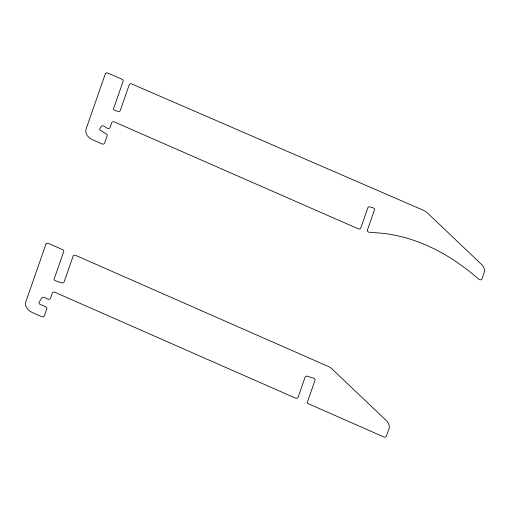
<?xml version="1.0" encoding="UTF-8"?>
<svg xmlns="http://www.w3.org/2000/svg" width="510" height="510" viewBox="0 0 510 510"><rect width="100%" height="100%" fill="white"/><g stroke="black" fill="none" stroke-linecap="round" stroke-linejoin="round"><path stroke-width="0.76" d="M45.951 244.099L25.844 301.761A11.551 8.447 15.4 0 0 32.474 312.611L41.731 316.678A1.925 1.409 15.4 0 0 44.3 316.022L46.869 308.652A1.925 1.409 15.4 0 0 45.76 306.841L40.118 304.368A1.925 1.409 15.4 0 1 39.104 302.366L41.731 297.936A1.925 1.409 15.4 0 1 44.211 297.47L47.87 299.077A1.925 1.409 15.4 0 0 50.433 298.426L52.339 292.963A1.925 1.409 15.4 0 1 54.908 292.306L295.469 398.093A1.925 1.409 15.4 0 0 298.038 397.437L305.159 377.024A1.925 1.409 15.4 0 1 307.453 376.272L313.701 378.229A1.925 1.409 15.4 0 1 315.072 380.141L307.434 402.033A1.925 1.409 15.4 0 0 308.537 403.837L383.781 436.93A1.925 1.409 15.4 0 0 386.344 436.273L388.951 428.808A11.551 8.447 15.4 0 0 386.325 420.584L332.099 369.01A11.551 8.447 15.4 0 0 328.102 366.39L75.722 255.408A1.925 1.409 15.4 0 0 73.153 256.058L64.088 282.055A1.925 1.409 15.4 0 1 61.786 282.808L55.545 280.844A1.925 1.409 15.4 0 1 54.175 278.938L63.756 251.468A1.925 1.409 15.4 0 0 62.653 249.658L48.52 243.442A1.925 1.409 15.4 0 0 45.951 244.099M105.372 73.727L86.094 128.998A11.551 8.447 15.4 0 0 92.724 139.848L101.981 143.909A1.925 1.409 15.4 0 0 104.55 143.259L107.189 135.685A1.925 1.409 15.4 0 0 106.392 134.041L100.495 130.375A1.925 1.409 15.4 0 1 99.845 128.456L101.356 126.372A1.925 1.409 15.4 0 1 104.142 126.187L107.055 128.112A1.925 1.409 15.4 0 0 109.988 127.653L111.754 122.585A1.925 1.409 15.4 0 1 114.323 121.935L358.192 228.767A1.925 1.409 15.4 0 0 360.755 228.11L367.876 207.691A1.925 1.409 15.4 0 1 370.177 206.939L373.116 207.857A1.925 1.409 15.4 0 1 374.487 209.769L367.353 230.214A1.925 1.409 15.4 0 0 369.418 232.241L383.788 233.382A112.168 82.034 15.4 0 1 404.972 237.628C432.518 245.208 457.419 260.489 478.775 279.231A1.925 1.409 15.4 0 0 480.618 279.824A1.925 1.409 15.4 0 0 481.95 278.957L484.156 272.64A11.551 8.447 15.4 0 0 481.529 264.416L427.316 212.848A11.551 8.447 15.4 0 0 423.294 210.216L131.829 83.991A1.925 1.409 15.4 0 0 129.266 84.647L120.201 110.644A1.925 1.409 15.4 0 1 117.899 111.397L114.96 110.472A1.925 1.409 15.4 0 1 113.59 108.566L123.171 81.096A1.925 1.409 15.4 0 0 122.068 79.286L107.935 73.077A1.925 1.409 15.4 0 0 105.372 73.727"/></g></svg>
